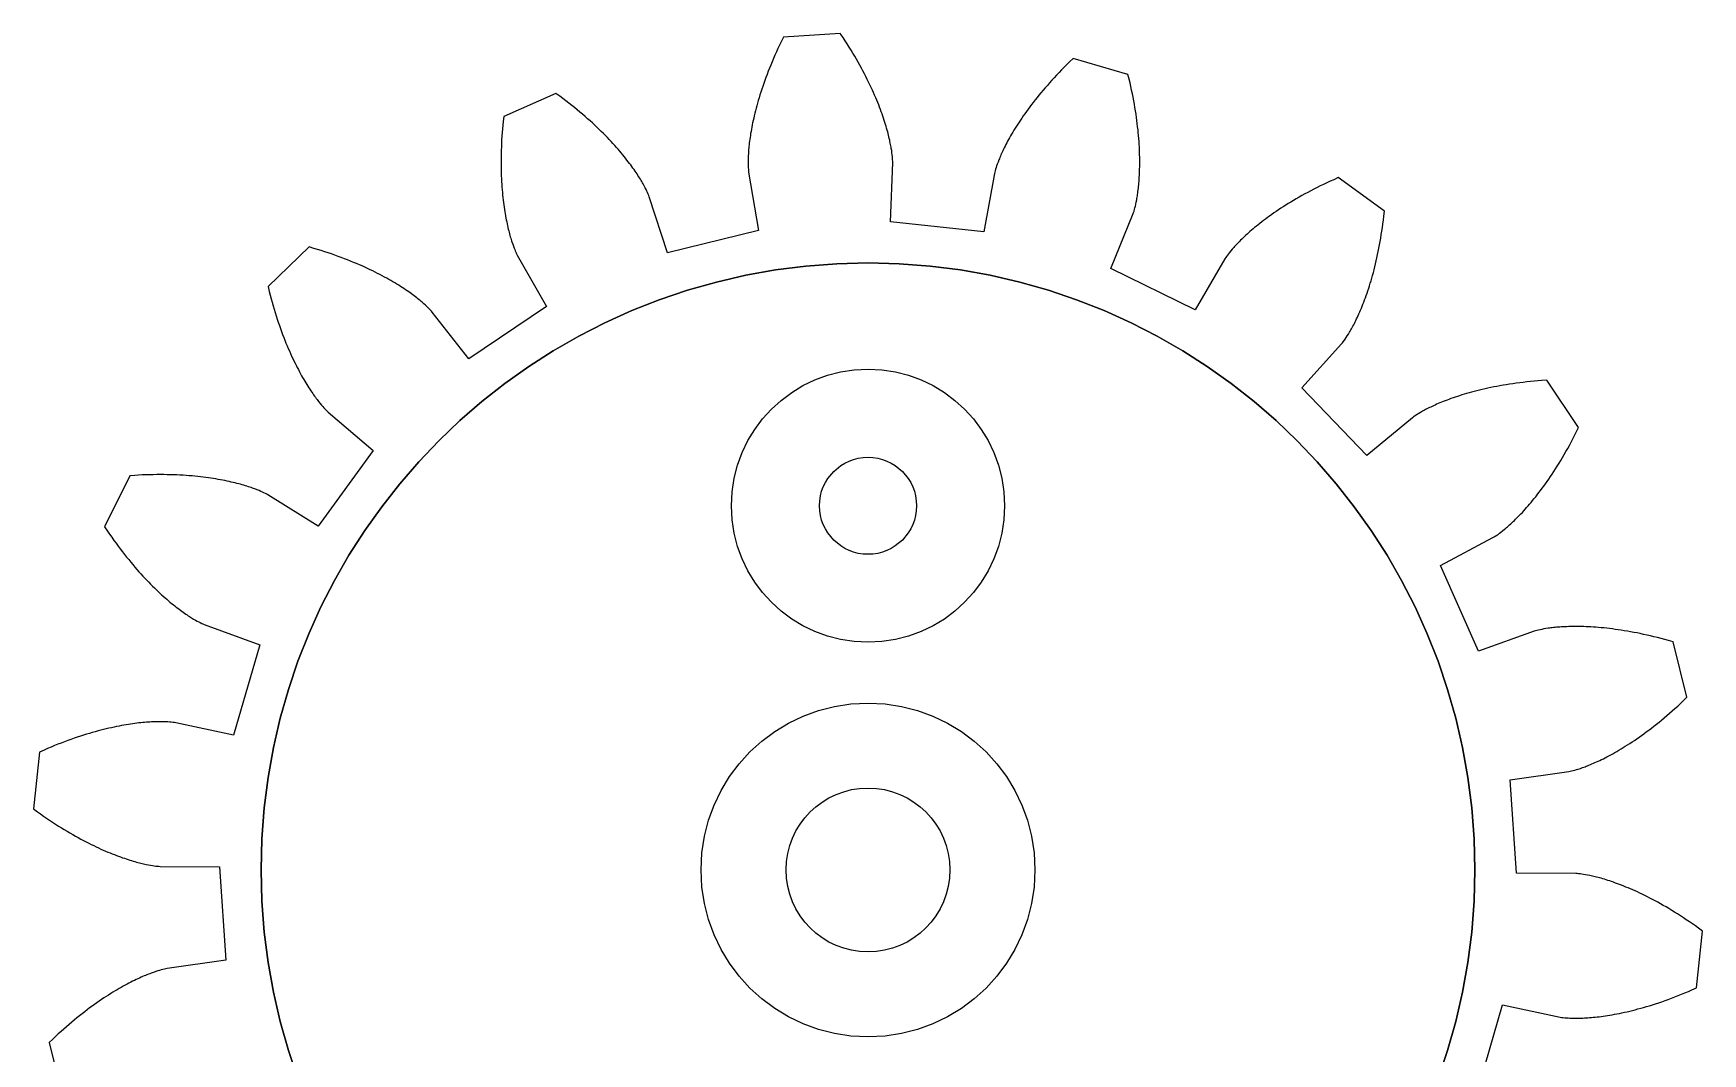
# Model space of a CAD drawing. Extents: x 0.01 to 2.76, y 0.01 to 2.77.
# Drawn here: x 0.01 to 2.761, y 1.085 to 2.766 of the extents above; entities that cross this region are included whole.
import ezdxf

# ---------------------------------------------------------------- set-up
doc = ezdxf.new("R2010")
doc.units = 0
doc.layers.add('1', color=1, linetype='CONTINUOUS')
doc.layers.add('Default Layer', color=1, linetype='CONTINUOUS')

msp = doc.modelspace()

# ---------------------------------------------------------------- linework, layer by layer
at = {"layer": '1'}
msp.add_lwpolyline([(2.3881, 1.0172), (2.431, 1.1657), (2.5264, 1.1454), (2.5286, 1.145), (2.5308, 1.1447), (2.5339, 1.1444), (2.5363, 1.1442), (2.5392, 1.144), (2.5424, 1.1438), (2.5459, 1.1437), (2.5498, 1.1436), (2.5519, 1.1436), (2.5541, 1.1436), (2.5564, 1.1437), (2.5587, 1.1437), (2.5611, 1.1438), (2.5637, 1.1439), (2.5663, 1.144), (2.569, 1.1442), (2.5718, 1.1443), (2.5747, 1.1446), (2.5776, 1.1448), (2.5807, 1.1451), (2.5838, 1.1454), (2.587, 1.1457), (2.5904, 1.1461), (2.5937, 1.1466), (2.5972, 1.147), (2.6008, 1.1476), (2.6044, 1.1481), (2.6081, 1.1487), (2.612, 1.1494), (2.6158, 1.1501), (2.6198, 1.1508), (2.6239, 1.1516), (2.628, 1.1525), (2.6322, 1.1534), (2.6365, 1.1544), (2.6409, 1.1554), (2.6453, 1.1565), (2.6498, 1.1577), (2.6544, 1.1589), (2.6591, 1.1601), (2.6638, 1.1615), (2.6686, 1.1629), (2.6735, 1.1643), (2.6785, 1.1659), (2.6835, 1.1675), (2.6886, 1.1692), (2.6938, 1.1709), (2.699, 1.1728), (2.7044, 1.1747), (2.7097, 1.1767), (2.7152, 1.1787), (2.7207, 1.1809), (2.7262, 1.1831), (2.7319, 1.1854), (2.7376, 1.1878), (2.7433, 1.1902), (2.7509, 1.1936), (2.761, 1.287), (2.7543, 1.2919), (2.7492, 1.2956), (2.7441, 1.2991), (2.7391, 1.3026), (2.7341, 1.3059), (2.7292, 1.3092), (2.7243, 1.3124), (2.7195, 1.3154), (2.7147, 1.3184), (2.71, 1.3213), (2.7053, 1.3242), (2.7007, 1.3269), (2.6961, 1.3295), (2.6916, 1.3321), (2.6871, 1.3346), (2.6827, 1.337), (2.6784, 1.3393), (2.6741, 1.3415), (2.6699, 1.3437), (2.6657, 1.3458), (2.6616, 1.3478), (2.6575, 1.3497), (2.6535, 1.3516), (2.6496, 1.3534), (2.6458, 1.3551), (2.642, 1.3567), (2.6383, 1.3583), (2.6346, 1.3598), (2.631, 1.3613), (2.6275, 1.3627), (2.6241, 1.364), (2.6207, 1.3652), (2.6174, 1.3664), (2.6142, 1.3676), (2.611, 1.3687), (2.608, 1.3697), (2.605, 1.3707), (2.6021, 1.3716), (2.5992, 1.3725), (2.5964, 1.3733), (2.5938, 1.3741), (2.5911, 1.3748), (2.5886, 1.3755), (2.5862, 1.3761), (2.5838, 1.3767), (2.5815, 1.3773), (2.5793, 1.3778), (2.5772, 1.3782), (2.5751, 1.3787), (2.5713, 1.3794), (2.5678, 1.3801), (2.5647, 1.3806), (2.5618, 1.381), (2.5594, 1.3813), (2.5563, 1.3816), (2.5541, 1.3818), (2.5519, 1.3819), (2.4544, 1.3824), (2.444, 1.5366), (2.444, 1.5366), (2.5406, 1.5502), (2.5427, 1.5506), (2.5449, 1.551), (2.5479, 1.5518), (2.5503, 1.5524), (2.553, 1.5532), (2.5561, 1.5541), (2.5595, 1.5552), (2.5632, 1.5565), (2.5651, 1.5572), (2.5672, 1.558), (2.5693, 1.5588), (2.5715, 1.5596), (2.5737, 1.5605), (2.5761, 1.5615), (2.5785, 1.5625), (2.581, 1.5636), (2.5835, 1.5647), (2.5862, 1.5659), (2.5889, 1.5671), (2.5917, 1.5684), (2.5945, 1.5698), (2.5974, 1.5712), (2.6004, 1.5727), (2.6034, 1.5743), (2.6065, 1.5759), (2.6097, 1.5776), (2.6129, 1.5794), (2.6162, 1.5813), (2.6196, 1.5832), (2.623, 1.5852), (2.6265, 1.5872), (2.63, 1.5894), (2.6336, 1.5916), (2.6372, 1.5939), (2.6409, 1.5963), (2.6447, 1.5987), (2.6485, 1.6013), (2.6523, 1.6039), (2.6562, 1.6066), (2.6602, 1.6094), (2.6642, 1.6123), (2.6682, 1.6152), (2.6723, 1.6183), (2.6765, 1.6214), (2.6806, 1.6247), (2.6848, 1.628), (2.6891, 1.6314), (2.6934, 1.6349), (2.6977, 1.6385), (2.7021, 1.6422), (2.7065, 1.646), (2.711, 1.6499), (2.7154, 1.6539), (2.7199, 1.658), (2.7245, 1.6622), (2.729, 1.6665), (2.735, 1.6723), (2.7125, 1.7635), (2.7045, 1.7658), (2.6985, 1.7675), (2.6925, 1.7691), (2.6867, 1.7706), (2.6808, 1.7721), (2.6751, 1.7734), (2.6694, 1.7748), (2.6638, 1.776), (2.6583, 1.7772), (2.6529, 1.7783), (2.6475, 1.7793), (2.6422, 1.7803), (2.637, 1.7812), (2.6319, 1.7821), (2.6269, 1.7829), (2.6219, 1.7837), (2.617, 1.7843), (2.6122, 1.785), (2.6075, 1.7856), (2.6029, 1.7861), (2.5983, 1.7866), (2.5939, 1.787), (2.5895, 1.7874), (2.5852, 1.7877), (2.581, 1.788), (2.5769, 1.7883), (2.5728, 1.7885), (2.5689, 1.7887), (2.565, 1.7888), (2.5613, 1.7889), (2.5576, 1.789), (2.554, 1.789), (2.5505, 1.789), (2.547, 1.789), (2.5437, 1.7889), (2.5405, 1.7889), (2.5373, 1.7887), (2.5343, 1.7886), (2.5313, 1.7885), (2.5284, 1.7883), (2.5256, 1.7881), (2.5229, 1.7879), (2.5203, 1.7877), (2.5178, 1.7874), (2.5154, 1.7872), (2.513, 1.7869), (2.5108, 1.7866), (2.5086, 1.7863), (2.5065, 1.7861), (2.5027, 1.7855), (2.4992, 1.7849), (2.496, 1.7843), (2.4933, 1.7837), (2.4908, 1.7831), (2.4879, 1.7824), (2.4857, 1.7818), (2.4836, 1.7812), (2.3918, 1.7483), (2.3293, 1.8896), (2.4154, 1.9354), (2.4173, 1.9365), (2.4192, 1.9377), (2.4217, 1.9394), (2.4238, 1.9408), (2.4261, 1.9425), (2.4286, 1.9444), (2.4314, 1.9466), (2.4345, 1.9491), (2.4361, 1.9504), (2.4377, 1.9518), (2.4394, 1.9533), (2.4412, 1.9548), (2.443, 1.9565), (2.4449, 1.9582), (2.4468, 1.9599), (2.4488, 1.9618), (2.4508, 1.9637), (2.4529, 1.9657), (2.455, 1.9678), (2.4572, 1.97), (2.4594, 1.9723), (2.4616, 1.9746), (2.4639, 1.977), (2.4662, 1.9796), (2.4686, 1.9822), (2.471, 1.9848), (2.4734, 1.9876), (2.4759, 1.9905), (2.4784, 1.9934), (2.4809, 1.9965), (2.4834, 1.9996), (2.486, 2.0028), (2.4886, 2.0061), (2.4913, 2.0095), (2.4939, 2.013), (2.4966, 2.0166), (2.4993, 2.0203), (2.502, 2.0241), (2.5048, 2.028), (2.5075, 2.0319), (2.5103, 2.036), (2.5131, 2.0402), (2.5159, 2.0445), (2.5187, 2.0488), (2.5215, 2.0533), (2.5244, 2.0579), (2.5272, 2.0625), (2.53, 2.0673), (2.5329, 2.0722), (2.5357, 2.0772), (2.5386, 2.0822), (2.5414, 2.0874), (2.5442, 2.0927), (2.5471, 2.0981), (2.5499, 2.1036), (2.5527, 2.1092), (2.5564, 2.1166), (2.504, 2.1946), (2.4957, 2.1941), (2.4895, 2.1936), (2.4834, 2.1931), (2.4773, 2.1925), (2.4713, 2.1919), (2.4655, 2.1912), (2.4597, 2.1905), (2.454, 2.1898), (2.4484, 2.189), (2.4429, 2.1882), (2.4375, 2.1873), (2.4322, 2.1864), (2.427, 2.1855), (2.4219, 2.1846), (2.4169, 2.1836), (2.412, 2.1826), (2.4072, 2.1816), (2.4024, 2.1805), (2.3978, 2.1795), (2.3933, 2.1784), (2.3888, 2.1773), (2.3845, 2.1762), (2.3802, 2.175), (2.3761, 2.1739), (2.372, 2.1727), (2.3681, 2.1716), (2.3642, 2.1704), (2.3604, 2.1692), (2.3568, 2.168), (2.3532, 2.1668), (2.3497, 2.1656), (2.3463, 2.1644), (2.343, 2.1632), (2.3398, 2.162), (2.3367, 2.1608), (2.3337, 2.1596), (2.3308, 2.1585), (2.3279, 2.1573), (2.3252, 2.1561), (2.3225, 2.155), (2.32, 2.1538), (2.3175, 2.1527), (2.3151, 2.1516), (2.3129, 2.1505), (2.3107, 2.1495), (2.3086, 2.1484), (2.3065, 2.1474), (2.3046, 2.1464), (2.3028, 2.1454), (2.2993, 2.1435), (2.2962, 2.1418), (2.2935, 2.1401), (2.2911, 2.1386), (2.289, 2.1373), (2.2864, 2.1356), (2.2846, 2.1343), (2.2829, 2.133), (2.2078, 2.0706), (2.1008, 2.1821), (2.166, 2.2546), (2.1674, 2.2562), (2.1688, 2.258), (2.1706, 2.2605), (2.172, 2.2625), (2.1736, 2.2649), (2.1754, 2.2676), (2.1773, 2.2706), (2.1793, 2.2739), (2.1803, 2.2757), (2.1814, 2.2776), (2.1825, 2.2796), (2.1836, 2.2817), (2.1848, 2.2838), (2.186, 2.2861), (2.1872, 2.2884), (2.1884, 2.2908), (2.1896, 2.2933), (2.1909, 2.2959), (2.1922, 2.2986), (2.1934, 2.3014), (2.1947, 2.3043), (2.196, 2.3072), (2.1974, 2.3103), (2.1987, 2.3134), (2.2, 2.3167), (2.2013, 2.32), (2.2027, 2.3235), (2.204, 2.327), (2.2053, 2.3306), (2.2067, 2.3343), (2.208, 2.3381), (2.2093, 2.3421), (2.2107, 2.3461), (2.212, 2.3502), (2.2133, 2.3544), (2.2146, 2.3587), (2.2159, 2.3631), (2.2171, 2.3675), (2.2184, 2.3721), (2.2196, 2.3768), (2.2208, 2.3816), (2.222, 2.3865), (2.2232, 2.3914), (2.2243, 2.3965), (2.2254, 2.4017), (2.2265, 2.4069), (2.2276, 2.4123), (2.2286, 2.4177), (2.2296, 2.4233), (2.2306, 2.4289), (2.2315, 2.4347), (2.2324, 2.4405), (2.2333, 2.4464), (2.2341, 2.4525), (2.2349, 2.4586), (2.2356, 2.4648), (2.2365, 2.4731), (2.1606, 2.5285), (2.1531, 2.5251), (2.1474, 2.5225), (2.1418, 2.5199), (2.1363, 2.5173), (2.1309, 2.5147), (2.1256, 2.5121), (2.1204, 2.5094), (2.1153, 2.5068), (2.1103, 2.5041), (2.1055, 2.5015), (2.1007, 2.4989), (2.096, 2.4962), (2.0914, 2.4936), (2.0869, 2.4909), (2.0826, 2.4883), (2.0783, 2.4857), (2.0741, 2.4831), (2.07, 2.4805), (2.066, 2.4779), (2.0621, 2.4753), (2.0583, 2.4728), (2.0546, 2.4702), (2.051, 2.4677), (2.0475, 2.4652), (2.0441, 2.4627), (2.0408, 2.4603), (2.0376, 2.4579), (2.0344, 2.4555), (2.0314, 2.4531), (2.0284, 2.4507), (2.0256, 2.4484), (2.0228, 2.4461), (2.0201, 2.4439), (2.0175, 2.4417), (2.015, 2.4395), (2.0126, 2.4373), (2.0102, 2.4352), (2.0079, 2.4332), (2.0058, 2.4311), (2.0037, 2.4291), (2.0017, 2.4272), (1.9997, 2.4253), (1.9979, 2.4235), (1.9961, 2.4216), (1.9944, 2.4199), (1.9928, 2.4182), (1.9912, 2.4165), (1.9898, 2.4149), (1.9884, 2.4134), (1.9858, 2.4104), (1.9835, 2.4077), (1.9815, 2.4053), (1.9797, 2.403), (1.9782, 2.401), (1.9764, 2.3986), (1.9751, 2.3967), (1.9739, 2.3949), (1.9247, 2.3107), (1.786, 2.3788), (1.8226, 2.4692), (1.8233, 2.4712), (1.824, 2.4734), (1.8248, 2.4763), (1.8255, 2.4787), (1.8262, 2.4815), (1.8269, 2.4846), (1.8276, 2.4881), (1.8284, 2.4919), (1.8287, 2.494), (1.8291, 2.4961), (1.8295, 2.4984), (1.8298, 2.5007), (1.8302, 2.5031), (1.8305, 2.5056), (1.8308, 2.5082), (1.8312, 2.5109), (1.8315, 2.5137), (1.8318, 2.5165), (1.832, 2.5195), (1.8323, 2.5226), (1.8325, 2.5257), (1.8327, 2.5289), (1.8329, 2.5323), (1.8331, 2.5357), (1.8332, 2.5392), (1.8333, 2.5428), (1.8334, 2.5465), (1.8335, 2.5502), (1.8335, 2.5541), (1.8335, 2.5581), (1.8334, 2.5621), (1.8333, 2.5662), (1.8332, 2.5704), (1.833, 2.5747), (1.8328, 2.5791), (1.8326, 2.5836), (1.8323, 2.5882), (1.8319, 2.5928), (1.8315, 2.5976), (1.8311, 2.6024), (1.8306, 2.6073), (1.83, 2.6123), (1.8294, 2.6174), (1.8288, 2.6225), (1.8281, 2.6277), (1.8273, 2.6331), (1.8265, 2.6385), (1.8256, 2.6439), (1.8246, 2.6495), (1.8236, 2.6551), (1.8225, 2.6608), (1.8214, 2.6666), (1.8201, 2.6725), (1.8188, 2.6785), (1.8175, 2.6845), (1.816, 2.6906), (1.8141, 2.6986), (1.7238, 2.7248), (1.7178, 2.719), (1.7133, 2.7146), (1.709, 2.7103), (1.7047, 2.7059), (1.7005, 2.7016), (1.6965, 2.6973), (1.6925, 2.6931), (1.6886, 2.6889), (1.6848, 2.6847), (1.6812, 2.6805), (1.6776, 2.6764), (1.6741, 2.6723), (1.6707, 2.6683), (1.6674, 2.6643), (1.6642, 2.6603), (1.661, 2.6564), (1.658, 2.6525), (1.655, 2.6487), (1.6522, 2.6449), (1.6494, 2.6411), (1.6467, 2.6374), (1.6441, 2.6338), (1.6416, 2.6302), (1.6391, 2.6266), (1.6368, 2.6231), (1.6345, 2.6197), (1.6323, 2.6163), (1.6302, 2.613), (1.6281, 2.6097), (1.6261, 2.6065), (1.6242, 2.6033), (1.6224, 2.6002), (1.6207, 2.5972), (1.619, 2.5942), (1.6174, 2.5913), (1.6158, 2.5884), (1.6143, 2.5857), (1.6129, 2.5829), (1.6116, 2.5803), (1.6103, 2.5777), (1.609, 2.5752), (1.6079, 2.5728), (1.6068, 2.5704), (1.6057, 2.5681), (1.6047, 2.5658), (1.6038, 2.5637), (1.6029, 2.5616), (1.6021, 2.5596), (1.6013, 2.5577), (1.5999, 2.554), (1.5986, 2.5507), (1.5976, 2.5477), (1.5967, 2.545), (1.5959, 2.5426), (1.5951, 2.5397), (1.5945, 2.5375), (1.594, 2.5353), (1.5766, 2.4394), (1.423, 2.4559), (1.4264, 2.5534), (1.4264, 2.5556), (1.4263, 2.5578), (1.4261, 2.5609), (1.4259, 2.5634), (1.4256, 2.5662), (1.4252, 2.5694), (1.4247, 2.5729), (1.4241, 2.5767), (1.4237, 2.5788), (1.4233, 2.5809), (1.4229, 2.5832), (1.4224, 2.5855), (1.4219, 2.5879), (1.4214, 2.5903), (1.4208, 2.5929), (1.4202, 2.5955), (1.4195, 2.5983), (1.4188, 2.601), (1.4181, 2.6039), (1.4173, 2.6069), (1.4164, 2.6099), (1.4155, 2.613), (1.4145, 2.6162), (1.4135, 2.6195), (1.4125, 2.6228), (1.4113, 2.6262), (1.4101, 2.6297), (1.4089, 2.6333), (1.4076, 2.6369), (1.4062, 2.6406), (1.4048, 2.6444), (1.4033, 2.6483), (1.4017, 2.6522), (1.4001, 2.6562), (1.3984, 2.6602), (1.3966, 2.6643), (1.3948, 2.6685), (1.3929, 2.6728), (1.3909, 2.6771), (1.3888, 2.6815), (1.3867, 2.6859), (1.3845, 2.6904), (1.3822, 2.695), (1.3798, 2.6996), (1.3773, 2.7043), (1.3748, 2.709), (1.3722, 2.7138), (1.3694, 2.7186), (1.3666, 2.7235), (1.3638, 2.7285), (1.3608, 2.7335), (1.3577, 2.7385), (1.3546, 2.7436), (1.3513, 2.7488), (1.348, 2.754), (1.3445, 2.7592), (1.3399, 2.7661), (1.2462, 2.7598), (1.2425, 2.7523), (1.2398, 2.7467), (1.2372, 2.7411), (1.2347, 2.7356), (1.2322, 2.7301), (1.2299, 2.7247), (1.2276, 2.7193), (1.2254, 2.714), (1.2233, 2.7088), (1.2212, 2.7036), (1.2193, 2.6985), (1.2174, 2.6935), (1.2156, 2.6885), (1.2138, 2.6836), (1.2122, 2.6788), (1.2106, 2.6741), (1.209, 2.6694), (1.2076, 2.6648), (1.2062, 2.6602), (1.2049, 2.6557), (1.2036, 2.6513), (1.2024, 2.647), (1.2013, 2.6428), (1.2002, 2.6386), (1.1992, 2.6345), (1.1982, 2.6305), (1.1973, 2.6266), (1.1964, 2.6227), (1.1956, 2.6189), (1.1949, 2.6152), (1.1941, 2.6116), (1.1935, 2.6081), (1.1929, 2.6046), (1.1923, 2.6012), (1.1918, 2.598), (1.1913, 2.5948), (1.1909, 2.5916), (1.1905, 2.5886), (1.1901, 2.5856), (1.1898, 2.5828), (1.1895, 2.58), (1.1892, 2.5773), (1.189, 2.5747), (1.1888, 2.5722), (1.1886, 2.5697), (1.1885, 2.5674), (1.1883, 2.5651), (1.1882, 2.5629), (1.1882, 2.5609), (1.1881, 2.5569), (1.1881, 2.5534), (1.1881, 2.5502), (1.1882, 2.5474), (1.1883, 2.5449), (1.1885, 2.5418), (1.1887, 2.5396), (1.189, 2.5374), (1.2055, 2.4413), (1.0554, 2.4043), (1.0253, 2.497), (1.0245, 2.4991), (1.0237, 2.5012), (1.0224, 2.504), (1.0214, 2.5062), (1.0201, 2.5088), (1.0187, 2.5116), (1.017, 2.5148), (1.0151, 2.5182), (1.0141, 2.52), (1.013, 2.5219), (1.0118, 2.5238), (1.0106, 2.5258), (1.0093, 2.5279), (1.008, 2.53), (1.0066, 2.5322), (1.0051, 2.5345), (1.0035, 2.5368), (1.0019, 2.5392), (1.0002, 2.5417), (0.9984, 2.5442), (0.9966, 2.5467), (0.9947, 2.5493), (0.9927, 2.552), (0.9906, 2.5547), (0.9885, 2.5575), (0.9862, 2.5603), (0.9839, 2.5632), (0.9815, 2.5661), (0.9791, 2.5691), (0.9765, 2.5721), (0.9739, 2.5752), (0.9712, 2.5783), (0.9683, 2.5814), (0.9654, 2.5846), (0.9625, 2.5878), (0.9594, 2.5911), (0.9562, 2.5944), (0.953, 2.5978), (0.9496, 2.6011), (0.9462, 2.6045), (0.9427, 2.608), (0.939, 2.6114), (0.9353, 2.6149), (0.9315, 2.6185), (0.9276, 2.622), (0.9236, 2.6256), (0.9195, 2.6292), (0.9153, 2.6328), (0.911, 2.6365), (0.9066, 2.6401), (0.9021, 2.6438), (0.8974, 2.6475), (0.8927, 2.6512), (0.8879, 2.655), (0.883, 2.6587), (0.878, 2.6624), (0.8713, 2.6673), (0.7854, 2.6293), (0.7845, 2.6211), (0.7839, 2.6148), (0.7833, 2.6087), (0.7828, 2.6026), (0.7824, 2.5966), (0.782, 2.5908), (0.7817, 2.5849), (0.7815, 2.5792), (0.7813, 2.5736), (0.7811, 2.568), (0.781, 2.5626), (0.781, 2.5572), (0.781, 2.5519), (0.781, 2.5467), (0.7811, 2.5416), (0.7812, 2.5366), (0.7814, 2.5317), (0.7816, 2.5268), (0.7819, 2.5221), (0.7821, 2.5174), (0.7824, 2.5129), (0.7828, 2.5084), (0.7832, 2.504), (0.7836, 2.4997), (0.784, 2.4955), (0.7845, 2.4914), (0.785, 2.4874), (0.7855, 2.4835), (0.786, 2.4797), (0.7866, 2.4759), (0.7872, 2.4723), (0.7877, 2.4688), (0.7884, 2.4653), (0.789, 2.4619), (0.7896, 2.4587), (0.7903, 2.4555), (0.7909, 2.4524), (0.7916, 2.4494), (0.7922, 2.4465), (0.7929, 2.4437), (0.7936, 2.441), (0.7943, 2.4384), (0.7949, 2.4358), (0.7956, 2.4334), (0.7963, 2.431), (0.7969, 2.4288), (0.7976, 2.4266), (0.7983, 2.4246), (0.7989, 2.4226), (0.8002, 2.4189), (0.8014, 2.4155), (0.8025, 2.4125), (0.8035, 2.4099), (0.8045, 2.4076), (0.8057, 2.4048), (0.8067, 2.4027), (0.8077, 2.4008), (0.856, 2.3161), (0.7277, 2.23), (0.6677, 2.3069), (0.6663, 2.3085), (0.6647, 2.3102), (0.6626, 2.3124), (0.6609, 2.3142), (0.6588, 2.3162), (0.6565, 2.3183), (0.6538, 2.3207), (0.6509, 2.3233), (0.6493, 2.3246), (0.6476, 2.326), (0.6459, 2.3274), (0.644, 2.3289), (0.6421, 2.3304), (0.6401, 2.332), (0.638, 2.3336), (0.6359, 2.3352), (0.6336, 2.3368), (0.6313, 2.3385), (0.6288, 2.3402), (0.6263, 2.342), (0.6237, 2.3438), (0.621, 2.3456), (0.6182, 2.3474), (0.6153, 2.3492), (0.6124, 2.3511), (0.6093, 2.353), (0.6062, 2.3549), (0.6029, 2.3568), (0.5996, 2.3588), (0.5962, 2.3608), (0.5926, 2.3627), (0.589, 2.3647), (0.5853, 2.3667), (0.5815, 2.3687), (0.5776, 2.3707), (0.5736, 2.3728), (0.5695, 2.3748), (0.5653, 2.3768), (0.561, 2.3788), (0.5566, 2.3809), (0.5521, 2.3829), (0.5475, 2.3849), (0.5428, 2.3869), (0.538, 2.3889), (0.5331, 2.3909), (0.5281, 2.3929), (0.523, 2.3949), (0.5178, 2.3969), (0.5125, 2.3988), (0.5072, 2.4007), (0.5017, 2.4027), (0.4961, 2.4046), (0.4904, 2.4064), (0.4846, 2.4083), (0.4787, 2.4101), (0.4727, 2.4119), (0.4647, 2.4142), (0.397, 2.3491), (0.3989, 2.3411), (0.4005, 2.335), (0.4021, 2.329), (0.4037, 2.3232), (0.4054, 2.3174), (0.407, 2.3118), (0.4087, 2.3062), (0.4105, 2.3007), (0.4122, 2.2954), (0.4139, 2.2901), (0.4157, 2.2849), (0.4175, 2.2799), (0.4193, 2.2749), (0.4211, 2.27), (0.423, 2.2653), (0.4248, 2.2606), (0.4266, 2.256), (0.4285, 2.2515), (0.4303, 2.2472), (0.4322, 2.2429), (0.4341, 2.2387), (0.4359, 2.2346), (0.4378, 2.2306), (0.4396, 2.2268), (0.4415, 2.223), (0.4433, 2.2193), (0.4451, 2.2157), (0.447, 2.2122), (0.4488, 2.2087), (0.4506, 2.2054), (0.4524, 2.2022), (0.4541, 2.1991), (0.4559, 2.196), (0.4576, 2.1931), (0.4593, 2.1902), (0.461, 2.1875), (0.4627, 2.1848), (0.4643, 2.1822), (0.4659, 2.1797), (0.4675, 2.1773), (0.4691, 2.175), (0.4706, 2.1727), (0.4721, 2.1706), (0.4736, 2.1685), (0.475, 2.1666), (0.4764, 2.1647), (0.4778, 2.1629), (0.4791, 2.1611), (0.4804, 2.1595), (0.4828, 2.1564), (0.4851, 2.1537), (0.4872, 2.1513), (0.4891, 2.1491), (0.4908, 2.1473), (0.4929, 2.1451), (0.4945, 2.1435), (0.4961, 2.1421), (0.5705, 2.079), (0.4794, 1.9542), (0.3966, 2.0059), (0.3948, 2.007), (0.3928, 2.008), (0.39, 2.0094), (0.3878, 2.0104), (0.3852, 2.0116), (0.3822, 2.0128), (0.3789, 2.0141), (0.3753, 2.0155), (0.3733, 2.0163), (0.3713, 2.017), (0.3691, 2.0178), (0.3669, 2.0185), (0.3646, 2.0193), (0.3622, 2.02), (0.3597, 2.0208), (0.3571, 2.0216), (0.3544, 2.0224), (0.3516, 2.0232), (0.3487, 2.024), (0.3458, 2.0247), (0.3427, 2.0255), (0.3396, 2.0263), (0.3363, 2.027), (0.333, 2.0278), (0.3296, 2.0285), (0.326, 2.0293), (0.3224, 2.03), (0.3187, 2.0307), (0.3149, 2.0314), (0.311, 2.0321), (0.307, 2.0327), (0.303, 2.0333), (0.2988, 2.0339), (0.2945, 2.0345), (0.2901, 2.0351), (0.2857, 2.0356), (0.2811, 2.0361), (0.2765, 2.0366), (0.2718, 2.037), (0.2669, 2.0374), (0.262, 2.0378), (0.257, 2.0381), (0.2519, 2.0384), (0.2467, 2.0386), (0.2415, 2.0388), (0.2361, 2.039), (0.2306, 2.0391), (0.2251, 2.0392), (0.2194, 2.0392), (0.2137, 2.0392), (0.2079, 2.0391), (0.202, 2.039), (0.196, 2.0388), (0.1899, 2.0386), (0.1838, 2.0383), (0.1775, 2.0379), (0.1692, 2.0374), (0.1278, 1.953), (0.1324, 1.9461), (0.136, 1.9409), (0.1395, 1.9359), (0.143, 1.9309), (0.1466, 1.9261), (0.1501, 1.9213), (0.1536, 1.9167), (0.1571, 1.9121), (0.1605, 1.9077), (0.164, 1.9033), (0.1674, 1.8991), (0.1708, 1.8949), (0.1742, 1.8909), (0.1776, 1.8869), (0.1809, 1.8831), (0.1843, 1.8793), (0.1876, 1.8757), (0.1908, 1.8721), (0.1941, 1.8686), (0.1973, 1.8652), (0.2004, 1.8619), (0.2036, 1.8587), (0.2067, 1.8556), (0.2098, 1.8526), (0.2128, 1.8497), (0.2158, 1.8468), (0.2187, 1.8441), (0.2216, 1.8414), (0.2245, 1.8388), (0.2273, 1.8363), (0.2301, 1.8339), (0.2329, 1.8315), (0.2355, 1.8293), (0.2382, 1.8271), (0.2408, 1.825), (0.2433, 1.823), (0.2458, 1.821), (0.2482, 1.8192), (0.2506, 1.8174), (0.2529, 1.8157), (0.2552, 1.814), (0.2574, 1.8124), (0.2595, 1.8109), (0.2616, 1.8095), (0.2636, 1.8081), (0.2656, 1.8068), (0.2675, 1.8056), (0.2693, 1.8044), (0.2711, 1.8033), (0.2744, 1.8013), (0.2775, 1.7995), (0.2803, 1.7979), (0.2828, 1.7966), (0.285, 1.7954), (0.2877, 1.7941), (0.2898, 1.7932), (0.2918, 1.7923), (0.3833, 1.7585), (0.3403, 1.6101), (0.2449, 1.6303), (0.2428, 1.6307), (0.2405, 1.631), (0.2375, 1.6313), (0.235, 1.6316), (0.2322, 1.6318), (0.229, 1.6319), (0.2254, 1.632), (0.2215, 1.6321), (0.2194, 1.6321), (0.2173, 1.6321), (0.215, 1.6321), (0.2126, 1.632), (0.2102, 1.632), (0.2077, 1.6319), (0.2051, 1.6317), (0.2024, 1.6316), (0.1996, 1.6314), (0.1967, 1.6312), (0.1937, 1.6309), (0.1907, 1.6307), (0.1875, 1.6303), (0.1843, 1.63), (0.181, 1.6296), (0.1776, 1.6292), (0.1741, 1.6287), (0.1706, 1.6282), (0.1669, 1.6276), (0.1632, 1.627), (0.1594, 1.6264), (0.1555, 1.6257), (0.1515, 1.6249), (0.1475, 1.6241), (0.1434, 1.6232), (0.1391, 1.6223), (0.1349, 1.6213), (0.1305, 1.6203), (0.126, 1.6192), (0.1215, 1.6181), (0.1169, 1.6169), (0.1123, 1.6156), (0.1075, 1.6143), (0.1027, 1.6129), (0.0978, 1.6114), (0.0929, 1.6098), (0.0878, 1.6082), (0.0827, 1.6066), (0.0775, 1.6048), (0.0723, 1.603), (0.067, 1.6011), (0.0616, 1.5991), (0.0562, 1.597), (0.0507, 1.5949), (0.0451, 1.5927), (0.0395, 1.5904), (0.0338, 1.588), (0.028, 1.5855), (0.0204, 1.5821), (0.0104, 1.4887), (0.0171, 1.4838), (0.0222, 1.4802), (0.0272, 1.4766), (0.0322, 1.4732), (0.0372, 1.4698), (0.0421, 1.4666), (0.047, 1.4634), (0.0518, 1.4603), (0.0566, 1.4573), (0.0613, 1.4544), (0.066, 1.4516), (0.0707, 1.4489), (0.0752, 1.4462), (0.0798, 1.4436), (0.0842, 1.4412), (0.0886, 1.4388), (0.093, 1.4365), (0.0973, 1.4342), (0.1015, 1.4321), (0.1057, 1.43), (0.1098, 1.428), (0.1138, 1.426), (0.1178, 1.4242), (0.1217, 1.4224), (0.1256, 1.4207), (0.1294, 1.419), (0.1331, 1.4174), (0.1367, 1.4159), (0.1403, 1.4145), (0.1438, 1.4131), (0.1473, 1.4118), (0.1506, 1.4105), (0.1539, 1.4093), (0.1572, 1.4081), (0.1603, 1.4071), (0.1634, 1.406), (0.1664, 1.4051), (0.1693, 1.4041), (0.1721, 1.4033), (0.1749, 1.4024), (0.1776, 1.4017), (0.1802, 1.4009), (0.1827, 1.4003), (0.1852, 1.3996), (0.1876, 1.399), (0.1898, 1.3985), (0.192, 1.398), (0.1942, 1.3975), (0.1962, 1.3971), (0.2, 1.3963), (0.2035, 1.3957), (0.2067, 1.3951), (0.2095, 1.3947), (0.212, 1.3944), (0.215, 1.3941), (0.2173, 1.3939), (0.2195, 1.3938), (0.317, 1.3933), (0.3274, 1.2391), (0.2308, 1.2256), (0.2286, 1.2252), (0.2264, 1.2247), (0.2235, 1.224), (0.2211, 1.2233), (0.2183, 1.2225), (0.2153, 1.2216), (0.2119, 1.2205), (0.2082, 1.2192), (0.2062, 1.2185), (0.2042, 1.2178), (0.2021, 1.217), (0.1999, 1.2161), (0.1976, 1.2152), (0.1953, 1.2142), (0.1928, 1.2132), (0.1904, 1.2122), (0.1878, 1.211), (0.1852, 1.2098), (0.1825, 1.2086), (0.1797, 1.2073), (0.1769, 1.2059), (0.1739, 1.2045), (0.171, 1.203), (0.1679, 1.2014), (0.1648, 1.1998), (0.1617, 1.1981), (0.1584, 1.1963), (0.1551, 1.1945), (0.1518, 1.1926), (0.1484, 1.1906), (0.1449, 1.1885), (0.1414, 1.1864), (0.1378, 1.1841), (0.1341, 1.1818), (0.1304, 1.1795), (0.1267, 1.177), (0.1229, 1.1745), (0.119, 1.1718), (0.1151, 1.1691), (0.1112, 1.1663), (0.1072, 1.1635), (0.1031, 1.1605), (0.099, 1.1574), (0.0949, 1.1543), (0.0907, 1.1511), (0.0865, 1.1477), (0.0822, 1.1443), (0.0779, 1.1408), (0.0736, 1.1372), (0.0692, 1.1335), (0.0648, 1.1297), (0.0604, 1.1258), (0.0559, 1.1218), (0.0514, 1.1177), (0.0469, 1.1135), (0.0423, 1.1092), (0.0363, 1.1035), (0.0588, 1.0122)], dxfattribs=at)
at = {"layer": 'Default Layer'}
for points in [[(0.4463, 1.044), (0.4306, 1.0905), (0.4172, 1.138), (0.406, 1.1863), (0.3972, 1.2356), (0.3908, 1.2856), (0.387, 1.3364), (0.3857, 1.3879), (0.3857, 1.3879), (0.387, 1.4393), (0.3908, 1.4901), (0.3972, 1.5402), (0.406, 1.5894), (0.4172, 1.6378), (0.4306, 1.6852), (0.4463, 1.7317), (0.4643, 1.7771), (0.4843, 1.8214), (0.5064, 1.8645), (0.5304, 1.9064), (0.5565, 1.947), (0.5843, 1.9862), (0.614, 2.024), (0.6455, 2.0602), (0.6786, 2.095), (0.7133, 2.1281), (0.7496, 2.1595), (0.7874, 2.1892), (0.8266, 2.2171), (0.8671, 2.2431), (0.909, 2.2672), (0.9521, 2.2893), (0.9964, 2.3093), (1.0418, 2.3272), (1.0883, 2.3429), (1.1358, 2.3564), (1.1841, 2.3676), (1.2334, 2.3763), (1.2834, 2.3827), (1.3342, 2.3866), (1.3857, 2.3879), (1.4371, 2.3866), (1.4879, 2.3827), (1.538, 2.3763), (1.5872, 2.3676), (1.6356, 2.3564), (1.683, 2.3429), (1.7295, 2.3272), (1.7749, 2.3093), (1.8192, 2.2893), (1.8623, 2.2672), (1.9042, 2.2431), (1.9448, 2.2171), (1.984, 2.1892), (2.0218, 2.1595), (2.058, 2.1281), (2.0928, 2.095), (2.1259, 2.0602), (2.1573, 2.024), (2.187, 1.9862), (2.2149, 1.947), (2.2409, 1.9064), (2.265, 1.8645), (2.2871, 1.8214), (2.3071, 1.7771), (2.325, 1.7317), (2.3407, 1.6852), (2.3542, 1.6378), (2.3654, 1.5894), (2.3741, 1.5402), (2.3805, 1.4901), (2.3844, 1.4393), (2.3857, 1.3879), (2.3844, 1.3364), (2.3805, 1.2856), (2.3741, 1.2356), (2.3654, 1.1863), (2.3542, 1.138), (2.3407, 1.0905), (2.325, 1.044)], [(2.325, 1.044), (2.3407, 1.0905), (2.3542, 1.138), (2.3654, 1.1863), (2.3741, 1.2356), (2.3805, 1.2856), (2.3844, 1.3364), (2.3857, 1.3879), (2.3857, 1.3879), (2.3844, 1.4393), (2.3805, 1.4901), (2.3741, 1.5402), (2.3654, 1.5894), (2.3542, 1.6378), (2.3407, 1.6852), (2.325, 1.7317), (2.3071, 1.7771), (2.2871, 1.8214), (2.265, 1.8645), (2.2409, 1.9064), (2.2149, 1.947), (2.187, 1.9862), (2.1573, 2.024), (2.1259, 2.0602), (2.0928, 2.095), (2.058, 2.1281), (2.0218, 2.1595), (1.984, 2.1892), (1.9448, 2.2171), (1.9042, 2.2431), (1.8623, 2.2672), (1.8192, 2.2893), (1.7749, 2.3093), (1.7295, 2.3272), (1.683, 2.3429), (1.6356, 2.3564), (1.5872, 2.3676), (1.538, 2.3763), (1.4879, 2.3827), (1.4371, 2.3866), (1.3857, 2.3879), (1.3342, 2.3866), (1.2834, 2.3827), (1.2334, 2.3763), (1.1841, 2.3676), (1.1358, 2.3564), (1.0883, 2.3429), (1.0418, 2.3272), (0.9964, 2.3093), (0.9521, 2.2893), (0.909, 2.2672), (0.8671, 2.2431), (0.8266, 2.2171), (0.7874, 2.1892), (0.7496, 2.1595), (0.7133, 2.1281), (0.6786, 2.095), (0.6455, 2.0602), (0.614, 2.024), (0.5843, 1.9862), (0.5565, 1.947), (0.5304, 1.9064), (0.5064, 1.8645), (0.4843, 1.8214), (0.4643, 1.7771), (0.4463, 1.7317), (0.4306, 1.6852), (0.4172, 1.6378), (0.406, 1.5894), (0.3972, 1.5402), (0.3908, 1.4901), (0.387, 1.4393), (0.3857, 1.3879), (0.387, 1.3364), (0.3908, 1.2856), (0.3972, 1.2356), (0.406, 1.1863), (0.4172, 1.138), (0.4306, 1.0905), (0.4463, 1.044)]]:
    msp.add_lwpolyline(points, dxfattribs=at)
for points in [[(1.1607, 1.9879), (1.1619, 2.0109), (1.1653, 2.0333), (1.1708, 2.0548), (1.1784, 2.0755), (1.1879, 2.0952), (1.1991, 2.1137), (1.2121, 2.131), (1.2266, 2.147), (1.2426, 2.1615), (1.2599, 2.1745), (1.2785, 2.1858), (1.2981, 2.1952), (1.3188, 2.2028), (1.3404, 2.2083), (1.3627, 2.2118), (1.3857, 2.2129), (1.4087, 2.2118), (1.4311, 2.2083), (1.4526, 2.2028), (1.4733, 2.1952), (1.493, 2.1858), (1.5115, 2.1745), (1.5288, 2.1615), (1.5448, 2.147), (1.5593, 2.131), (1.5723, 2.1137), (1.5836, 2.0952), (1.593, 2.0755), (1.6006, 2.0548), (1.6061, 2.0333), (1.6096, 2.0109), (1.6107, 1.9879), (1.6096, 1.9649), (1.6061, 1.9426), (1.6006, 1.921), (1.593, 1.9003), (1.5836, 1.8807), (1.5723, 1.8621), (1.5593, 1.8448), (1.5448, 1.8288), (1.5288, 1.8143), (1.5115, 1.8013), (1.493, 1.7901), (1.4733, 1.7806), (1.4526, 1.773), (1.4311, 1.7675), (1.4087, 1.7641), (1.3857, 1.7629), (1.3627, 1.7641), (1.3404, 1.7675), (1.3188, 1.773), (1.2981, 1.7806), (1.2785, 1.7901), (1.2599, 1.8013), (1.2426, 1.8143), (1.2266, 1.8288), (1.2121, 1.8448), (1.1991, 1.8621), (1.1879, 1.8807), (1.1784, 1.9003), (1.1708, 1.921), (1.1653, 1.9426), (1.1619, 1.9649), (1.1607, 1.9879)], [(1.3057, 1.9879), (1.3061, 1.9961), (1.3073, 2.004), (1.3093, 2.0117), (1.312, 2.0191), (1.3154, 2.0261), (1.3194, 2.0326), (1.3291, 2.0445), (1.341, 2.0543), (1.3476, 2.0583), (1.3546, 2.0616), (1.3619, 2.0643), (1.3696, 2.0663), (1.3775, 2.0675), (1.3857, 2.0679), (1.3939, 2.0675), (1.4018, 2.0663), (1.4095, 2.0643), (1.4169, 2.0616), (1.4238, 2.0583), (1.4304, 2.0543), (1.4423, 2.0445), (1.4521, 2.0326), (1.4561, 2.0261), (1.4594, 2.0191), (1.4621, 2.0117), (1.4641, 2.004), (1.4653, 1.9961), (1.4657, 1.9879), (1.4653, 1.9797), (1.4641, 1.9718), (1.4621, 1.9641), (1.4594, 1.9568), (1.4561, 1.9498), (1.4521, 1.9432), (1.4423, 1.9313), (1.4304, 1.9216), (1.4238, 1.9176), (1.4169, 1.9142), (1.4095, 1.9115), (1.4018, 1.9095), (1.3939, 1.9083), (1.3857, 1.9079), (1.3775, 1.9083), (1.3696, 1.9095), (1.3619, 1.9115), (1.3546, 1.9142), (1.3476, 1.9176), (1.341, 1.9216), (1.3291, 1.9313), (1.3194, 1.9432), (1.3154, 1.9498), (1.312, 1.9568), (1.3093, 1.9641), (1.3073, 1.9718), (1.3061, 1.9797), (1.3057, 1.9879)], [(1.1107, 1.3879), (1.1121, 1.416), (1.1163, 1.4433), (1.1231, 1.4697), (1.1323, 1.4949), (1.1439, 1.519), (1.1577, 1.5417), (1.1735, 1.5628), (1.1912, 1.5824), (1.2108, 1.6001), (1.2319, 1.6159), (1.2546, 1.6297), (1.2787, 1.6413), (1.3039, 1.6505), (1.3303, 1.6573), (1.3576, 1.6615), (1.3857, 1.6629), (1.4138, 1.6615), (1.4411, 1.6573), (1.4675, 1.6505), (1.4927, 1.6413), (1.5168, 1.6297), (1.5395, 1.6159), (1.5606, 1.6001), (1.5802, 1.5824), (1.5979, 1.5628), (1.6137, 1.5417), (1.6275, 1.519), (1.6391, 1.4949), (1.6483, 1.4697), (1.6551, 1.4433), (1.6593, 1.416), (1.6607, 1.3879), (1.6593, 1.3598), (1.6551, 1.3325), (1.6483, 1.3061), (1.6391, 1.2809), (1.6275, 1.2568), (1.6137, 1.2341), (1.5979, 1.213), (1.5802, 1.1934), (1.5606, 1.1757), (1.5395, 1.1599), (1.5168, 1.1461), (1.4927, 1.1345), (1.4675, 1.1253), (1.4411, 1.1185), (1.4138, 1.1143), (1.3857, 1.1129), (1.3576, 1.1143), (1.3303, 1.1185), (1.3039, 1.1253), (1.2787, 1.1345), (1.2546, 1.1461), (1.2319, 1.1599), (1.2108, 1.1757), (1.1912, 1.1934), (1.1735, 1.213), (1.1577, 1.2341), (1.1439, 1.2568), (1.1323, 1.2809), (1.1231, 1.3061), (1.1163, 1.3325), (1.1121, 1.3598), (1.1107, 1.3879)], [(1.2507, 1.3879), (1.2514, 1.4017), (1.2534, 1.4151), (1.2568, 1.428), (1.2613, 1.4404), (1.267, 1.4522), (1.2738, 1.4634), (1.2815, 1.4738), (1.2902, 1.4834), (1.2998, 1.4921), (1.3102, 1.4998), (1.3214, 1.5066), (1.3332, 1.5123), (1.3456, 1.5168), (1.3585, 1.5202), (1.3719, 1.5222), (1.3857, 1.5229), (1.3995, 1.5222), (1.4129, 1.5202), (1.4258, 1.5168), (1.4382, 1.5123), (1.45, 1.5066), (1.4612, 1.4998), (1.4716, 1.4921), (1.4812, 1.4834), (1.4899, 1.4738), (1.4976, 1.4634), (1.5044, 1.4522), (1.5101, 1.4404), (1.5146, 1.428), (1.518, 1.4151), (1.52, 1.4017), (1.5207, 1.3879), (1.52, 1.3741), (1.518, 1.3607), (1.5146, 1.3478), (1.5101, 1.3354), (1.5044, 1.3236), (1.4976, 1.3124), (1.4899, 1.302), (1.4812, 1.2924), (1.4716, 1.2837), (1.4612, 1.276), (1.45, 1.2692), (1.4382, 1.2635), (1.4258, 1.259), (1.4129, 1.2556), (1.3995, 1.2536), (1.3857, 1.2529), (1.3719, 1.2536), (1.3585, 1.2556), (1.3456, 1.259), (1.3332, 1.2635), (1.3214, 1.2692), (1.3102, 1.276), (1.2998, 1.2837), (1.2902, 1.2924), (1.2815, 1.302), (1.2738, 1.3124), (1.267, 1.3236), (1.2613, 1.3354), (1.2568, 1.3478), (1.2534, 1.3607), (1.2514, 1.3741), (1.2507, 1.3879)]]:
    msp.add_lwpolyline(points, close=True, dxfattribs=at)

doc.saveas('drawing.dxf')
